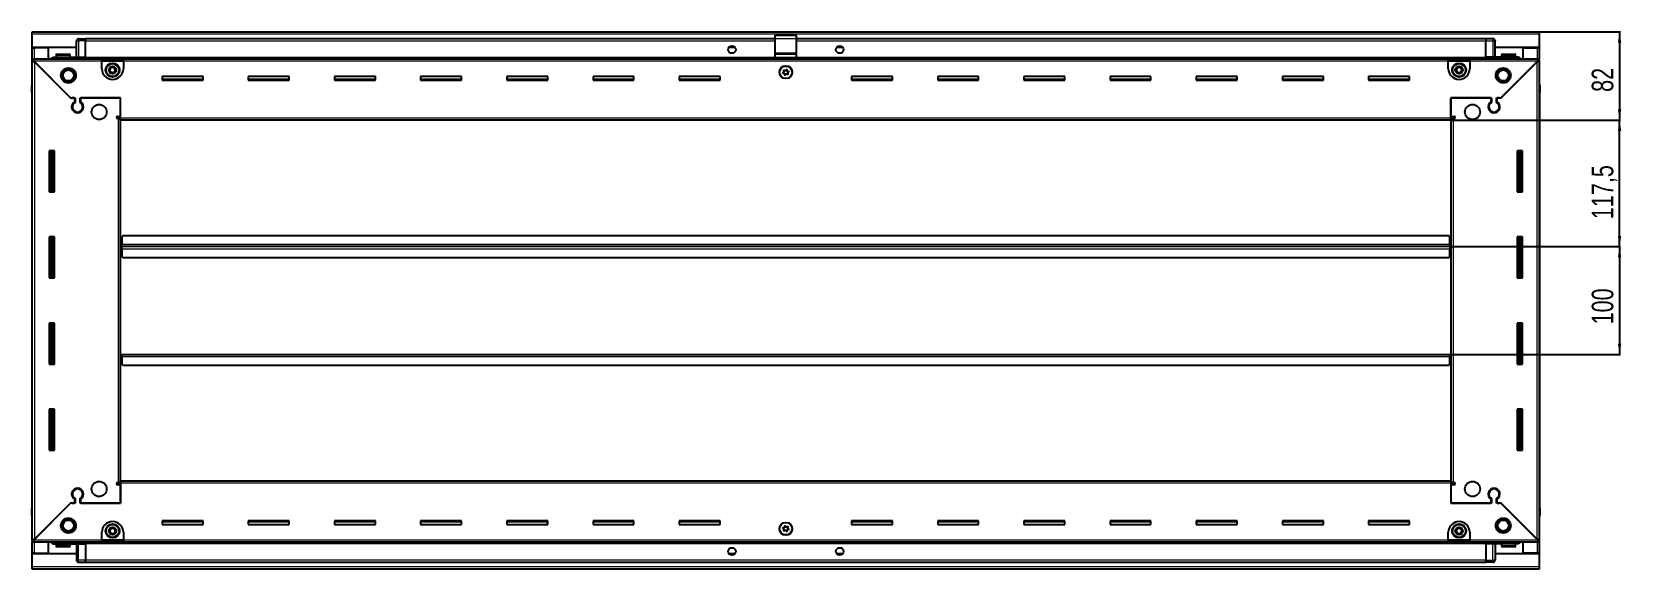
# Model space of a CAD drawing. Header units: millimetres. Extents: x 1256 to 5837, y -275 to 1864.
# Drawn here: x 4361 to 5837, y 1198 to 1697 of the extents above; entities that cross this region are included whole.
import ezdxf

# ---------------------------------------------------------------- set-up
doc = ezdxf.new("R2010")
doc.units = ezdxf.units.MM
doc.layers.add('FORMAT', color=7, linetype='Continuous')
doc.styles.add('SLDTEXTSTYLE0', font='TXT', dxfattribs={"width": 0.75})
doc.dimstyles.new('SLDDIMSTYLE0', dxfattribs={"dimtxt": 20, "dimasz": 10, "dimexe": 0, "dimexo": 0.0625, "dimgap": 5, "dimtad": 2, "dimdec": 1, "dimrnd": 1e-09, "dimzin": 12, "dimdsep": 46, "dimtxsty": 'SLDTEXTSTYLE0', "dimsah": 1, "dimcen": 0.09, "dimadec": 0, "dimazin": 3, "dimtfac": 1, "dimtofl": 0, "dimtmove": 0, "dimatfit": 3, "dimfxl": 0, "dimfrac": 2, "dimtolj": 1, "dimtzin": 12, "dimarcsym": 0})

# ---------------------------------------------------------------- blocks, each defined once
blk = doc.blocks.new('_D_6')
at = {"layer": 'FORMAT'}
for p, q in [((5760.8, 1696.6), (5836.3, 1696.6)), ((5835.3, 1696.6), (5835.3, 1614.6)), ((5678.8, 1614.6), (5836.3, 1614.6))]:
    blk.add_line(p, q, dxfattribs=at)
for points in [[(5835.3, 1696.6), (5833.8, 1686.6), (5836.9, 1686.6)], [(5835.3, 1614.6), (5836.9, 1624.6), (5833.8, 1624.6)]]:
    blk.add_solid(points, dxfattribs=at)
at = {"layer": 'FORMAT', "insert": (5809.5, 1640.8), "char_height": 20, "attachment_point": 1, "rotation": 90, "style": 'SLDTEXTSTYLE0'}
blk.add_mtext('82', dxfattribs=at)
blk = doc.blocks.new('_D_7')
at = {"layer": 'FORMAT'}
for p, q in [((5678.8, 1614.6), (5836.3, 1614.6)), ((5835.3, 1497.1), (5835.3, 1614.6)), ((5677.8, 1497.1), (5836.3, 1497.1))]:
    blk.add_line(p, q, dxfattribs=at)
for points in [[(5835.3, 1614.6), (5833.8, 1604.6), (5836.9, 1604.6)], [(5835.3, 1497.1), (5836.9, 1507.1), (5833.8, 1507.1)]]:
    blk.add_solid(points, dxfattribs=at)
at = {"layer": 'FORMAT', "insert": (5809.5, 1522.6), "char_height": 20, "attachment_point": 1, "rotation": 90, "style": 'SLDTEXTSTYLE0'}
blk.add_mtext('117,5', dxfattribs=at)
blk = doc.blocks.new('_D_8')
at = {"layer": 'FORMAT'}
for p, q in [((5677.8, 1497.1), (5836.3, 1497.1)), ((5835.3, 1497.1), (5835.3, 1397.1)), ((5677.8, 1397.1), (5836.3, 1397.1))]:
    blk.add_line(p, q, dxfattribs=at)
for points in [[(5835.3, 1497.1), (5833.8, 1487.1), (5836.9, 1487.1)], [(5835.3, 1397.1), (5836.9, 1407.1), (5833.8, 1407.1)]]:
    blk.add_solid(points, dxfattribs=at)
at = {"layer": 'FORMAT', "insert": (5809.5, 1424.9), "char_height": 20, "attachment_point": 1, "rotation": 90, "style": 'SLDTEXTSTYLE0'}
blk.add_mtext('100', dxfattribs=at)

msp = doc.modelspace()

# ---------------------------------------------------------------- linework, layer by layer
at = {"color": 7, "linetype": 'Continuous', "lineweight": 25}
for p, q in [((4361.82, 1694.5), (4361.82, 1696.6)), ((4361.82, 1696.6), (5760.82, 1696.6)), ((4361.82, 1682.1), (4361.82, 1694.5)), ((4402.82, 1673.1), (4402.82, 1688.1)), ((4403.49, 1689.6), (4403.49, 1689.6)), ((4404.82, 1690.1), (4411.32, 1690.1)), ((4404.82, 1690.1), (4411.32, 1690.1)), ((4411.32, 1690.1), (4411.32, 1690.1)), ((4411.32, 1690.1), (4411.32, 1690.1)), ((4411.32, 1690.1), (4411.32, 1688.1)), ((5051.32, 1689.95), (4411.32, 1689.95)), ((4411.32, 1673.1), (4411.32, 1688.1)), ((5051.32, 1693.6), (5071.32, 1693.6)), ((5051.32, 1690.34), (5051.32, 1693.6)), ((5051.32, 1677.19), (5051.32, 1690.34)), ((5071.32, 1690.34), (5071.32, 1693.6)), ((5071.32, 1677.19), (5071.32, 1690.34)), ((5711.32, 1689.95), (5071.32, 1689.95)), ((5711.32, 1690.1), (5711.32, 1690.1)), ((5717.82, 1690.1), (5711.32, 1690.1)), ((5717.82, 1690.1), (5711.32, 1690.1)), ((5711.32, 1690.1), (5711.32, 1688.1)), ((5711.32, 1673.1), (5711.32, 1688.1)), ((5719.82, 1688.1), (5719.82, 1688.1)), ((5719.82, 1673.1), (5719.82, 1688.1)), ((5760.82, 1696.6), (5760.82, 1694.5)), ((5760.82, 1694.5), (5760.82, 1682.1)), ((4402.82, 1682.1), (4361.82, 1682.1)), ((4361.82, 1681.6), (4361.82, 1682.1)), ((4361.82, 1681.6), (4363.92, 1681.6)), ((4361.82, 1671.35), (4361.82, 1681.6)), ((4361.82, 1669.85), (4361.82, 1671.35)), ((4361.82, 1671.35), (4362.82, 1671.35)), ((4361.82, 1669.35), (4361.82, 1669.85)), ((4361.82, 1669.85), (4362.82, 1669.85)), ((4361.82, 1224.85), (4361.82, 1669.35)), ((4363.32, 1669.35), (4361.82, 1669.35)), ((4362.82, 1669.85), (4362.82, 1671.35)), ((4362.82, 1671.35), (4426.32, 1671.35)), ((4363.32, 1681.6), (4363.32, 1682.1)), ((4363.42, 1669.25), (4397.32, 1635.35)), ((4376.82, 1681.6), (4363.92, 1681.6)), ((4398.02, 1634.65), (4363.92, 1668.75)), ((4376.82, 1671.35), (4376.82, 1681.6)), ((4382.32, 1673.1), (4411.32, 1673.1)), ((4383.82, 1675), (4383.82, 1673.1)), ((4384.62, 1675.8), (4396.02, 1675.8)), ((4396.82, 1673.1), (4396.82, 1675)), ((4411.24, 1671.35), (4411.32, 1673.07)), ((4411.32, 1673.1), (4411.32, 1672.6)), ((4411.32, 1671.95), (5711.32, 1671.95)), ((4426.32, 1669.25), (4426.32, 1671.35)), ((4426.32, 1671.35), (4446.32, 1671.35)), ((4426.32, 1669.85), (4446.32, 1669.85)), ((4426.32, 1662.35), (4426.32, 1669.25)), ((4446.32, 1671.35), (4446.32, 1669.25)), ((4446.32, 1671.35), (5676.32, 1671.35)), ((4446.32, 1669.25), (4446.32, 1662.35)), ((5014.19, 1682.1), (5008.44, 1682.1)), ((5051.32, 1676.1), (5051.32, 1677.19)), ((5051.32, 1676.1), (5071.32, 1676.1)), ((5051.32, 1672.6), (5051.32, 1676.1)), ((5051.32, 1672.6), (5071.32, 1672.6)), ((5055.32, 1672.6), (5055.32, 1671.95)), ((5057.82, 1671.95), (5057.82, 1672.6)), ((5064.82, 1671.95), (5064.82, 1672.6)), ((5067.32, 1671.95), (5067.32, 1672.6)), ((5071.32, 1676.1), (5071.32, 1677.19)), ((5071.32, 1672.6), (5071.32, 1676.1)), ((5114.19, 1682.1), (5108.44, 1682.1)), ((5676.32, 1669.25), (5676.32, 1671.35)), ((5676.32, 1671.35), (5696.32, 1671.35)), ((5676.32, 1669.85), (5696.32, 1669.85)), ((5676.32, 1662.35), (5676.32, 1669.25)), ((5696.32, 1671.35), (5759.82, 1671.35)), ((5696.32, 1671.35), (5696.32, 1669.25)), ((5696.32, 1669.25), (5696.32, 1662.35)), ((5711.32, 1673.1), (5711.32, 1672.6)), ((5740.32, 1673.1), (5711.32, 1673.1)), ((5711.32, 1673.07), (5711.39, 1671.35)), ((5760.82, 1682.1), (5719.82, 1682.1)), ((5758.72, 1668.75), (5724.62, 1634.65)), ((5725.32, 1635.35), (5759.22, 1669.25)), ((5725.82, 1675), (5725.82, 1673.1)), ((5726.62, 1675.8), (5738.02, 1675.8)), ((5738.82, 1673.1), (5738.82, 1675)), ((5745.82, 1671.35), (5745.82, 1681.6)), ((5745.82, 1681.6), (5758.72, 1681.6)), ((5758.72, 1681.6), (5760.82, 1681.6)), ((5759.32, 1681.6), (5759.32, 1682.1)), ((5759.32, 1669.35), (5760.82, 1669.35)), ((5759.82, 1669.85), (5759.82, 1671.35)), ((5759.82, 1671.35), (5760.82, 1671.35)), ((5759.82, 1669.85), (5760.82, 1669.85)), ((5760.82, 1681.6), (5760.82, 1682.1)), ((5760.82, 1681.6), (5760.82, 1671.35)), ((5760.82, 1669.85), (5760.82, 1671.35)), ((5760.82, 1669.85), (5760.82, 1669.35)), ((5760.82, 1669.35), (5760.82, 1224.85)), ((4520.32, 1655.1), (4482.32, 1655.1)), ((4482.32, 1655.1), (4482.32, 1651.6)), ((4520.32, 1651.6), (4520.32, 1655.1)), ((4600.32, 1655.1), (4562.32, 1655.1)), ((4562.32, 1655.1), (4562.32, 1651.6)), ((4600.32, 1651.6), (4600.32, 1655.1)), ((4680.32, 1655.1), (4642.32, 1655.1)), ((4642.32, 1655.1), (4642.32, 1651.6)), ((4680.32, 1651.6), (4680.32, 1655.1)), ((4760.32, 1655.1), (4722.32, 1655.1)), ((4722.32, 1655.1), (4722.32, 1651.6)), ((4760.32, 1651.6), (4760.32, 1655.1)), ((4840.32, 1655.1), (4802.32, 1655.1)), ((4802.32, 1655.1), (4802.32, 1651.6)), ((4840.32, 1651.6), (4840.32, 1655.1)), ((4920.32, 1655.1), (4882.32, 1655.1)), ((4882.32, 1655.1), (4882.32, 1651.6)), ((4920.32, 1651.6), (4920.32, 1655.1)), ((5000.32, 1655.1), (4962.32, 1655.1)), ((4962.32, 1655.1), (4962.32, 1651.6)), ((5000.32, 1651.6), (5000.32, 1655.1)), ((5160.32, 1655.1), (5122.32, 1655.1)), ((5122.32, 1655.1), (5122.32, 1651.6)), ((5160.32, 1651.6), (5160.32, 1655.1)), ((5240.32, 1655.1), (5202.32, 1655.1)), ((5202.32, 1655.1), (5202.32, 1651.6)), ((5240.32, 1651.6), (5240.32, 1655.1)), ((5320.32, 1655.1), (5282.32, 1655.1)), ((5282.32, 1655.1), (5282.32, 1651.6)), ((5320.32, 1651.6), (5320.32, 1655.1)), ((5400.32, 1655.1), (5362.32, 1655.1)), ((5362.32, 1655.1), (5362.32, 1651.6)), ((5400.32, 1651.6), (5400.32, 1655.1)), ((5480.32, 1655.1), (5442.32, 1655.1)), ((5442.32, 1655.1), (5442.32, 1651.6)), ((5480.32, 1651.6), (5480.32, 1655.1)), ((5560.32, 1655.1), (5522.32, 1655.1)), ((5522.32, 1655.1), (5522.32, 1651.6)), ((5560.32, 1651.6), (5560.32, 1655.1)), ((5640.32, 1655.1), (5602.32, 1655.1)), ((5602.32, 1655.1), (5602.32, 1651.6)), ((5640.32, 1651.6), (5640.32, 1655.1)), ((4361.32, 1646.6), (4361.32, 1640.1)), ((4361.32, 1640.1), (4361.32, 1646.6)), ((4361.32, 1640.1), (4361.32, 1640.1)), ((4361.82, 1640.1), (4361.32, 1640.1)), ((4361.47, 1640.1), (4361.47, 1254.1)), ((4520.32, 1652.35), (4482.32, 1652.35)), ((4482.32, 1651.6), (4520.32, 1651.6)), ((4600.32, 1652.35), (4562.32, 1652.35)), ((4562.32, 1651.6), (4600.32, 1651.6)), ((4680.32, 1652.35), (4642.32, 1652.35)), ((4642.32, 1651.6), (4680.32, 1651.6)), ((4760.32, 1652.35), (4722.32, 1652.35)), ((4722.32, 1651.6), (4760.32, 1651.6)), ((4840.32, 1652.35), (4802.32, 1652.35)), ((4802.32, 1651.6), (4840.32, 1651.6)), ((4920.32, 1652.35), (4882.32, 1652.35)), ((4882.32, 1651.6), (4920.32, 1651.6)), ((5000.32, 1652.35), (4962.32, 1652.35)), ((4962.32, 1651.6), (5000.32, 1651.6)), ((5160.32, 1652.35), (5122.32, 1652.35)), ((5122.32, 1651.6), (5160.32, 1651.6)), ((5240.32, 1652.35), (5202.32, 1652.35)), ((5202.32, 1651.6), (5240.32, 1651.6)), ((5320.32, 1652.35), (5282.32, 1652.35)), ((5282.32, 1651.6), (5320.32, 1651.6)), ((5400.32, 1652.35), (5362.32, 1652.35)), ((5362.32, 1651.6), (5400.32, 1651.6)), ((5480.32, 1652.35), (5442.32, 1652.35)), ((5442.32, 1651.6), (5480.32, 1651.6)), ((5560.32, 1652.35), (5522.32, 1652.35)), ((5522.32, 1651.6), (5560.32, 1651.6)), ((5640.32, 1652.35), (5602.32, 1652.35)), ((5602.32, 1651.6), (5640.32, 1651.6)), ((5760.82, 1647.93), (5760.82, 1647.93)), ((5760.82, 1640.1), (5761.32, 1640.1)), ((5761.17, 1254.1), (5761.17, 1640.1)), ((5761.32, 1646.6), (5761.32, 1640.1)), ((5761.32, 1640.1), (5761.32, 1646.6)), ((5761.32, 1640.1), (5761.32, 1640.1)), ((5761.32, 1640.1), (5761.32, 1640.1)), ((4397.32, 1635.35), (4401.52, 1635.35)), ((4398.72, 1635.35), (4398.02, 1634.65)), ((4400.82, 1635.35), (4398.72, 1635.35)), ((4400.82, 1635.35), (4400.82, 1631.46)), ((4401.52, 1635.35), (4401.52, 1631.07)), ((4406.12, 1635.35), (4443.82, 1635.35)), ((4406.12, 1631.07), (4406.12, 1635.35)), ((4406.82, 1631.46), (4406.82, 1635.35)), ((4443.82, 1635.35), (4406.82, 1635.35)), ((4443.82, 1616.7), (4443.82, 1635.35)), ((4443.82, 1618.1), (4443.82, 1635.35)), ((5678.82, 1635.35), (5716.52, 1635.35)), ((5678.82, 1616.7), (5678.82, 1635.35)), ((5678.82, 1635.35), (5678.82, 1618.1)), ((5715.82, 1635.35), (5678.82, 1635.35)), ((5715.82, 1635.35), (5715.82, 1631.46)), ((5716.52, 1635.35), (5716.52, 1631.07)), ((5721.12, 1635.35), (5725.32, 1635.35)), ((5721.12, 1631.07), (5721.12, 1635.35)), ((5723.92, 1635.35), (5721.82, 1635.35)), ((5721.82, 1631.46), (5721.82, 1635.35)), ((5724.62, 1634.65), (5723.92, 1635.35)), ((4401.82, 1622.49), (4401.82, 1621.73)), ((4440.97, 1618.1), (4443.82, 1618.1)), ((4441.72, 1616.1), (4440.97, 1616.1)), ((4441.72, 1616.1), (4443.82, 1616.1)), ((4443.82, 1617.1), (4441.82, 1617.1)), ((4441.82, 1617.1), (4441.82, 1616.1)), ((4443.82, 1614.6), (4443.82, 1616.7)), ((5678.82, 1614.6), (4443.82, 1614.6)), ((4443.82, 1279.6), (4443.82, 1614.6)), ((5678.82, 1618.1), (5681.67, 1618.1)), ((5680.82, 1617.1), (5678.82, 1617.1)), ((5678.82, 1616.7), (5678.82, 1614.6)), ((5678.82, 1616.1), (5680.92, 1616.1)), ((5678.82, 1614.6), (5678.82, 1279.6)), ((5680.82, 1616.1), (5680.82, 1617.1)), ((5681.67, 1616.1), (5680.92, 1616.1)), ((5720.82, 1622.49), (5720.82, 1621.73)), ((4382.32, 1586.1), (4377.32, 1586.1)), ((4377.32, 1586.1), (4377.32, 1548.1)), ((4379.47, 1548.1), (4379.47, 1586.1)), ((4381.26, 1548.1), (4381.26, 1586.1)), ((4381.29, 1548.1), (4381.29, 1586.1)), ((4382.32, 1548.1), (4382.32, 1586.1)), ((5740.32, 1586.1), (5740.32, 1548.1)), ((5745.32, 1586.1), (5740.32, 1586.1)), ((5741.34, 1586.1), (5741.34, 1548.1)), ((5741.37, 1586.1), (5741.37, 1548.1)), ((5743.17, 1586.1), (5743.17, 1548.1)), ((5745.32, 1548.1), (5745.32, 1586.1)), ((4377.32, 1548.1), (4382.32, 1548.1)), ((5740.32, 1548.1), (5745.32, 1548.1)), ((4382.32, 1506.1), (4377.32, 1506.1)), ((4377.32, 1506.1), (4377.32, 1468.1)), ((4379.47, 1468.1), (4379.47, 1506.1)), ((4381.26, 1468.1), (4381.26, 1506.1)), ((4381.29, 1468.1), (4381.29, 1506.1)), ((4382.32, 1468.1), (4382.32, 1506.1)), ((4445.82, 1507.1), (4444.82, 1506.1)), ((4444.82, 1506.1), (4444.82, 1499.2)), ((5676.82, 1507.1), (4445.82, 1507.1)), ((5677.82, 1506.1), (5676.82, 1507.1)), ((5677.82, 1499.2), (5677.82, 1506.1)), ((5740.32, 1506.1), (5740.32, 1468.1)), ((5745.32, 1506.1), (5740.32, 1506.1)), ((5741.34, 1506.1), (5741.34, 1468.1)), ((5741.37, 1506.1), (5741.37, 1468.1)), ((5743.17, 1506.1), (5743.17, 1468.1)), ((5745.32, 1468.1), (5745.32, 1506.1)), ((4444.57, 1497.1), (4443.82, 1497.1)), ((4444.82, 1499.95), (4444.57, 1499.95)), ((4444.57, 1499.95), (4444.57, 1497.1)), ((4444.57, 1497.1), (4444.57, 1494.25)), ((4444.57, 1494.25), (4444.82, 1494.25)), ((4444.82, 1497.1), (4444.82, 1499.2)), ((5677.82, 1497.1), (4444.82, 1497.1)), ((4444.82, 1495), (4444.82, 1497.1)), ((4444.82, 1495), (4444.82, 1488.1)), ((5678.07, 1499.95), (5677.82, 1499.95)), ((5677.82, 1499.2), (5677.82, 1497.1)), ((5677.82, 1497.1), (5677.82, 1495)), ((5677.82, 1488.1), (5677.82, 1495)), ((5677.82, 1494.25), (5678.07, 1494.25)), ((5678.07, 1497.1), (5678.07, 1499.95)), ((5678.82, 1497.1), (5678.07, 1497.1)), ((5678.07, 1494.25), (5678.07, 1497.1)), ((4444.82, 1488.1), (4445.82, 1487.1)), ((4445.82, 1487.1), (5676.82, 1487.1)), ((5676.82, 1487.1), (5677.82, 1488.1)), ((4377.32, 1468.1), (4382.32, 1468.1)), ((5740.32, 1468.1), (5745.32, 1468.1)), ((4382.32, 1426.1), (4377.32, 1426.1)), ((4377.32, 1426.1), (4377.32, 1388.1)), ((4379.47, 1388.1), (4379.47, 1426.1)), ((4381.26, 1388.1), (4381.26, 1426.1)), ((4381.29, 1388.1), (4381.29, 1426.1)), ((4382.32, 1388.1), (4382.32, 1426.1)), ((5740.32, 1426.1), (5740.32, 1388.1)), ((5745.32, 1426.1), (5740.32, 1426.1)), ((5741.34, 1426.1), (5741.34, 1388.1)), ((5741.37, 1426.1), (5741.37, 1388.1)), ((5743.17, 1426.1), (5743.17, 1388.1)), ((5745.32, 1388.1), (5745.32, 1426.1)), ((4377.32, 1388.1), (4382.32, 1388.1)), ((4443.82, 1397.1), (4444.57, 1397.1)), ((4444.57, 1397.1), (4444.57, 1394.25)), ((4444.57, 1394.25), (4444.82, 1394.25)), ((4444.82, 1397.1), (5677.82, 1397.1)), ((4444.82, 1395), (4444.82, 1397.1)), ((4444.82, 1395), (4444.82, 1388.1)), ((4444.82, 1388.1), (4445.82, 1387.1)), ((4445.82, 1387.1), (5676.82, 1387.1)), ((5676.82, 1387.1), (5677.82, 1388.1)), ((5677.82, 1397.1), (5677.82, 1395)), ((5677.82, 1388.1), (5677.82, 1395)), ((5677.82, 1394.25), (5678.07, 1394.25)), ((5678.07, 1394.25), (5678.07, 1397.1)), ((5678.07, 1397.1), (5678.82, 1397.1)), ((5740.32, 1388.1), (5745.32, 1388.1)), ((4382.32, 1346.1), (4377.32, 1346.1)), ((4377.32, 1346.1), (4377.32, 1308.1)), ((4379.47, 1308.1), (4379.47, 1346.1)), ((4381.26, 1308.1), (4381.26, 1346.1)), ((4381.29, 1308.1), (4381.29, 1346.1)), ((4382.32, 1308.1), (4382.32, 1346.1)), ((5740.32, 1346.1), (5740.32, 1308.1)), ((5745.32, 1346.1), (5740.32, 1346.1)), ((5741.34, 1346.1), (5741.34, 1308.1)), ((5741.37, 1346.1), (5741.37, 1308.1)), ((5743.17, 1346.1), (5743.17, 1308.1)), ((5745.32, 1308.1), (5745.32, 1346.1)), ((4377.32, 1308.1), (4382.32, 1308.1)), ((5740.32, 1308.1), (5745.32, 1308.1)), ((4401.82, 1272.48), (4401.82, 1271.72)), ((4440.97, 1278.1), (4441.72, 1278.1)), ((4443.82, 1276.1), (4440.97, 1276.1)), ((4443.82, 1278.1), (4441.72, 1278.1)), ((4441.82, 1278.1), (4441.82, 1277.1)), ((4441.82, 1277.1), (4443.82, 1277.1)), ((4443.82, 1279.6), (5678.82, 1279.6)), ((4443.82, 1277.5), (4443.82, 1279.6)), ((4443.82, 1277.5), (4443.82, 1258.85)), ((4443.82, 1258.85), (4443.82, 1276.1)), ((5678.82, 1279.6), (5678.82, 1277.5)), ((5680.92, 1278.1), (5678.82, 1278.1)), ((5678.82, 1277.5), (5678.82, 1258.85)), ((5678.82, 1277.1), (5680.82, 1277.1)), ((5678.82, 1276.1), (5678.82, 1258.85)), ((5681.67, 1276.1), (5678.82, 1276.1)), ((5680.82, 1277.1), (5680.82, 1278.1)), ((5680.92, 1278.1), (5681.67, 1278.1)), ((5720.82, 1272.48), (5720.82, 1271.72)), ((4397.32, 1258.85), (4363.42, 1224.95)), ((4363.92, 1225.45), (4398.02, 1259.55)), ((4401.52, 1258.85), (4397.32, 1258.85)), ((4398.02, 1259.55), (4398.72, 1258.85)), ((4398.72, 1258.85), (4400.82, 1258.85)), ((4400.82, 1262.74), (4400.82, 1258.85)), ((4401.52, 1263.14), (4401.52, 1258.85)), ((4406.12, 1258.85), (4406.12, 1263.14)), ((4443.82, 1258.85), (4406.12, 1258.85)), ((4406.82, 1258.85), (4406.82, 1262.74)), ((4406.82, 1258.85), (4443.82, 1258.85)), ((5716.52, 1258.85), (5678.82, 1258.85)), ((5678.82, 1258.85), (5715.82, 1258.85)), ((5715.82, 1262.74), (5715.82, 1258.85)), ((5716.52, 1263.14), (5716.52, 1258.85)), ((5721.12, 1258.85), (5721.12, 1263.14)), ((5725.32, 1258.85), (5721.12, 1258.85)), ((5721.82, 1258.85), (5721.82, 1262.74)), ((5721.82, 1258.85), (5723.92, 1258.85)), ((5723.92, 1258.85), (5724.62, 1259.55)), ((5724.62, 1259.55), (5758.72, 1225.45)), ((5759.22, 1224.95), (5725.32, 1258.85)), ((4361.32, 1247.6), (4361.32, 1254.1)), ((4361.32, 1254.1), (4361.32, 1254.1)), ((4361.32, 1254.1), (4361.32, 1254.1)), ((4361.32, 1254.1), (4361.32, 1247.6)), ((4361.82, 1254.1), (4361.32, 1254.1)), ((4361.82, 1246.28), (4361.82, 1246.28)), ((4520.32, 1242.6), (4482.32, 1242.6)), ((4482.32, 1242.6), (4482.32, 1239.1)), ((4482.32, 1241.85), (4520.32, 1241.85)), ((4520.32, 1239.1), (4520.32, 1242.6)), ((4600.32, 1242.6), (4562.32, 1242.6)), ((4562.32, 1242.6), (4562.32, 1239.1)), ((4562.32, 1241.85), (4600.32, 1241.85)), ((4600.32, 1239.1), (4600.32, 1242.6)), ((4680.32, 1242.6), (4642.32, 1242.6)), ((4642.32, 1242.6), (4642.32, 1239.1)), ((4642.32, 1241.85), (4680.32, 1241.85)), ((4680.32, 1239.1), (4680.32, 1242.6)), ((4760.32, 1242.6), (4722.32, 1242.6)), ((4722.32, 1242.6), (4722.32, 1239.1)), ((4722.32, 1241.85), (4760.32, 1241.85)), ((4760.32, 1239.1), (4760.32, 1242.6)), ((4840.32, 1242.6), (4802.32, 1242.6)), ((4802.32, 1242.6), (4802.32, 1239.1)), ((4802.32, 1241.85), (4840.32, 1241.85)), ((4840.32, 1239.1), (4840.32, 1242.6)), ((4920.32, 1242.6), (4882.32, 1242.6)), ((4882.32, 1242.6), (4882.32, 1239.1)), ((4882.32, 1241.85), (4920.32, 1241.85)), ((4920.32, 1239.1), (4920.32, 1242.6)), ((5000.32, 1242.6), (4962.32, 1242.6)), ((4962.32, 1242.6), (4962.32, 1239.1)), ((4962.32, 1241.85), (5000.32, 1241.85)), ((5000.32, 1239.1), (5000.32, 1242.6)), ((5160.32, 1242.6), (5122.32, 1242.6)), ((5122.32, 1242.6), (5122.32, 1239.1)), ((5122.32, 1241.85), (5160.32, 1241.85)), ((5160.32, 1239.1), (5160.32, 1242.6)), ((5240.32, 1242.6), (5202.32, 1242.6)), ((5202.32, 1242.6), (5202.32, 1239.1)), ((5202.32, 1241.85), (5240.32, 1241.85)), ((5240.32, 1239.1), (5240.32, 1242.6)), ((5320.32, 1242.6), (5282.32, 1242.6)), ((5282.32, 1242.6), (5282.32, 1239.1)), ((5282.32, 1241.85), (5320.32, 1241.85)), ((5320.32, 1239.1), (5320.32, 1242.6)), ((5400.32, 1242.6), (5362.32, 1242.6)), ((5362.32, 1242.6), (5362.32, 1239.1)), ((5362.32, 1241.85), (5400.32, 1241.85)), ((5400.32, 1239.1), (5400.32, 1242.6)), ((5480.32, 1242.6), (5442.32, 1242.6)), ((5442.32, 1242.6), (5442.32, 1239.1)), ((5442.32, 1241.85), (5480.32, 1241.85)), ((5480.32, 1239.1), (5480.32, 1242.6)), ((5560.32, 1242.6), (5522.32, 1242.6)), ((5522.32, 1242.6), (5522.32, 1239.1)), ((5522.32, 1241.85), (5560.32, 1241.85)), ((5560.32, 1239.1), (5560.32, 1242.6)), ((5640.32, 1242.6), (5602.32, 1242.6)), ((5602.32, 1242.6), (5602.32, 1239.1)), ((5602.32, 1241.85), (5640.32, 1241.85)), ((5640.32, 1239.1), (5640.32, 1242.6)), ((5760.82, 1254.1), (5761.32, 1254.1)), ((5761.32, 1254.1), (5761.32, 1254.1)), ((5761.32, 1247.6), (5761.32, 1254.1)), ((5761.32, 1254.1), (5761.32, 1247.6)), ((4361.82, 1224.35), (4361.82, 1224.85)), ((4363.32, 1224.85), (4361.82, 1224.85)), ((4426.32, 1224.95), (4426.32, 1231.85)), ((4426.32, 1222.85), (4426.32, 1224.95)), ((4446.32, 1231.85), (4446.32, 1224.95)), ((4446.32, 1224.95), (4446.32, 1222.85)), ((4482.32, 1239.1), (4520.32, 1239.1)), ((4562.32, 1239.1), (4600.32, 1239.1)), ((4642.32, 1239.1), (4680.32, 1239.1)), ((4722.32, 1239.1), (4760.32, 1239.1)), ((4802.32, 1239.1), (4840.32, 1239.1)), ((4882.32, 1239.1), (4920.32, 1239.1)), ((4962.32, 1239.1), (5000.32, 1239.1)), ((5122.32, 1239.1), (5160.32, 1239.1)), ((5202.32, 1239.1), (5240.32, 1239.1)), ((5282.32, 1239.1), (5320.32, 1239.1)), ((5362.32, 1239.1), (5400.32, 1239.1)), ((5442.32, 1239.1), (5480.32, 1239.1)), ((5522.32, 1239.1), (5560.32, 1239.1)), ((5602.32, 1239.1), (5640.32, 1239.1)), ((5676.32, 1224.95), (5676.32, 1231.85)), ((5676.32, 1222.85), (5676.32, 1224.95)), ((5696.32, 1231.85), (5696.32, 1224.95)), ((5696.32, 1224.95), (5696.32, 1222.85)), ((5759.32, 1224.85), (5760.82, 1224.85)), ((5760.82, 1224.85), (5760.82, 1224.35)), ((4361.82, 1224.35), (4361.82, 1222.85)), ((4362.82, 1224.35), (4361.82, 1224.35)), ((4361.82, 1212.6), (4361.82, 1222.85)), ((4362.82, 1222.85), (4361.82, 1222.85)), ((4363.92, 1212.6), (4361.82, 1212.6)), ((4361.82, 1212.1), (4361.82, 1212.6)), ((4361.82, 1199.7), (4361.82, 1212.1)), ((4361.82, 1212.1), (4402.82, 1212.1)), ((4362.82, 1224.35), (4362.82, 1222.85)), ((4426.32, 1222.85), (4362.82, 1222.85)), ((4363.32, 1212.1), (4363.32, 1212.6)), ((4363.92, 1212.6), (4376.82, 1212.6)), ((4376.82, 1212.6), (4376.82, 1222.85)), ((4382.32, 1221.1), (4411.32, 1221.1)), ((4383.82, 1221.1), (4383.82, 1219.2)), ((4388.39, 1218.4), (4384.62, 1218.4)), ((4396.02, 1218.4), (4388.39, 1218.4)), ((4396.82, 1219.2), (4396.82, 1221.1)), ((4402.82, 1221.1), (4402.82, 1206.1)), ((4411.32, 1221.14), (4411.24, 1222.85)), ((5711.32, 1222.25), (4411.32, 1222.25)), ((4411.32, 1221.1), (4411.32, 1221.6)), ((4411.32, 1221.1), (4411.32, 1206.1)), ((4446.32, 1224.35), (4426.32, 1224.35)), ((4446.32, 1222.85), (4426.32, 1222.85)), ((5676.32, 1222.85), (4446.32, 1222.85)), ((5008.44, 1212.1), (5014.19, 1212.1)), ((5108.44, 1212.1), (5114.19, 1212.1)), ((5696.32, 1224.35), (5676.32, 1224.35)), ((5696.32, 1222.85), (5676.32, 1222.85)), ((5759.82, 1222.85), (5696.32, 1222.85)), ((5711.39, 1222.85), (5711.32, 1221.14)), ((5711.32, 1221.1), (5711.32, 1221.6)), ((5740.32, 1221.1), (5711.32, 1221.1)), ((5711.32, 1221.1), (5711.32, 1206.1)), ((5719.82, 1221.1), (5719.82, 1206.1)), ((5719.82, 1212.1), (5760.82, 1212.1)), ((5725.82, 1221.1), (5725.82, 1219.2)), ((5733.61, 1218.4), (5726.62, 1218.4)), ((5738.02, 1218.4), (5733.61, 1218.4)), ((5738.82, 1219.2), (5738.82, 1221.1)), ((5745.82, 1212.6), (5745.82, 1222.85)), ((5758.72, 1212.6), (5745.82, 1212.6)), ((5760.82, 1212.6), (5758.72, 1212.6)), ((5759.32, 1212.1), (5759.32, 1212.6)), ((5759.82, 1224.35), (5759.82, 1222.85)), ((5760.82, 1224.35), (5759.82, 1224.35)), ((5760.82, 1222.85), (5759.82, 1222.85)), ((5760.82, 1224.35), (5760.82, 1222.85)), ((5760.82, 1222.85), (5760.82, 1212.6)), ((5760.82, 1212.1), (5760.82, 1212.6)), ((5760.82, 1212.1), (5760.82, 1199.7)), ((4361.82, 1197.6), (4361.82, 1199.7)), ((5760.82, 1197.6), (4361.82, 1197.6)), ((4402.82, 1206.1), (4402.82, 1206.1)), ((4404.82, 1204.1), (4411.32, 1204.1)), ((4404.82, 1204.1), (4411.32, 1204.1)), ((4411.32, 1204.1), (4411.32, 1206.1)), ((4411.32, 1204.25), (5711.32, 1204.25)), ((4411.32, 1204.1), (4411.32, 1204.1)), ((5711.32, 1204.1), (5711.32, 1206.1)), ((5717.82, 1204.1), (5711.32, 1204.1)), ((5711.32, 1204.1), (5711.32, 1204.1)), ((5711.32, 1204.1), (5711.32, 1204.1)), ((5717.82, 1204.1), (5711.32, 1204.1)), ((5719.14, 1204.6), (5719.14, 1204.6)), ((5760.82, 1199.7), (5760.82, 1197.6))]:
    msp.add_line(p, q, dxfattribs=at)
at = {"color": 8, "linetype": 'Continuous', "lineweight": 18}
for p, q in [((5760.82, 1694.5), (4361.82, 1694.5)), ((4402.82, 1688.1), (4404.82, 1688.1)), ((4404.82, 1690.1), (4404.82, 1688.1)), ((4404.82, 1688.1), (4404.82, 1673.1)), ((4411.32, 1688.1), (4404.82, 1688.1)), ((5051.32, 1687.95), (4411.32, 1687.95)), ((5051.32, 1690.34), (5071.32, 1690.34)), ((5711.32, 1687.95), (5071.32, 1687.95)), ((5711.32, 1688.1), (5717.82, 1688.1)), ((5717.82, 1690.1), (5717.82, 1688.1)), ((5719.82, 1688.1), (5717.82, 1688.1)), ((5717.82, 1688.1), (5717.82, 1673.1)), ((4426.32, 1669.25), (4363.42, 1669.25)), ((4363.92, 1681.6), (4363.92, 1682.1)), ((4363.92, 1671.35), (4363.92, 1681.6)), ((4363.92, 1668.75), (4363.92, 1225.45)), ((4383.82, 1675), (4396.82, 1675)), ((5051.32, 1672.6), (4411.32, 1672.6)), ((5711.32, 1671.37), (4411.32, 1671.37)), ((4426.32, 1669.25), (4446.32, 1669.25)), ((5676.32, 1669.25), (4446.32, 1669.25)), ((5051.32, 1677.19), (5071.32, 1677.19)), ((5057.32, 1671.95), (5057.32, 1672.6)), ((5065.32, 1671.95), (5065.32, 1672.6)), ((5711.32, 1672.6), (5071.32, 1672.6)), ((5676.32, 1669.25), (5696.32, 1669.25)), ((5759.22, 1669.25), (5696.32, 1669.25)), ((5725.82, 1675), (5738.82, 1675)), ((5758.72, 1682.1), (5758.72, 1681.6)), ((5758.72, 1681.6), (5758.72, 1671.35)), ((5758.72, 1225.45), (5758.72, 1668.75)), ((4361.82, 1646.6), (4361.32, 1646.6)), ((5760.82, 1646.6), (5761.32, 1646.6)), ((4441.72, 1278.1), (4441.72, 1616.1)), ((4443.82, 1616.7), (5678.82, 1616.7)), ((5680.92, 1616.1), (5680.92, 1278.1)), ((4378.82, 1586.1), (4378.82, 1548.1)), ((4380.05, 1586.1), (4380.05, 1548.1)), ((5742.58, 1548.1), (5742.58, 1586.1)), ((5743.82, 1548.1), (5743.82, 1586.1)), ((4378.82, 1506.1), (4378.82, 1468.1)), ((4380.05, 1506.1), (4380.05, 1468.1)), ((5742.58, 1468.1), (5742.58, 1506.1)), ((5743.82, 1468.1), (5743.82, 1506.1)), ((5677.82, 1499.2), (4444.82, 1499.2)), ((4444.82, 1495), (5677.82, 1495)), ((4378.82, 1426.1), (4378.82, 1388.1)), ((4380.05, 1426.1), (4380.05, 1388.1)), ((5742.58, 1388.1), (5742.58, 1426.1)), ((5743.82, 1388.1), (5743.82, 1426.1)), ((4444.82, 1395), (5677.82, 1395)), ((4378.82, 1346.1), (4378.82, 1308.1)), ((4380.05, 1346.1), (4380.05, 1308.1)), ((5742.58, 1308.1), (5742.58, 1346.1)), ((5743.82, 1308.1), (5743.82, 1346.1)), ((5678.82, 1277.5), (4443.82, 1277.5)), ((4361.82, 1247.6), (4361.32, 1247.6)), ((5760.82, 1247.6), (5761.32, 1247.6)), ((4363.42, 1224.95), (4426.32, 1224.95)), ((4446.32, 1224.95), (4426.32, 1224.95)), ((4446.32, 1224.95), (5676.32, 1224.95)), ((5696.32, 1224.95), (5676.32, 1224.95)), ((5696.32, 1224.95), (5759.22, 1224.95)), ((4363.92, 1212.6), (4363.92, 1222.85)), ((4363.92, 1212.1), (4363.92, 1212.6)), ((4388.12, 1219.2), (4383.82, 1219.2)), ((4396.82, 1219.2), (4388.12, 1219.2)), ((4404.82, 1206.1), (4404.82, 1221.1)), ((4411.32, 1222.84), (5711.32, 1222.84)), ((4411.32, 1221.6), (5711.32, 1221.6)), ((5717.82, 1206.1), (5717.82, 1221.1)), ((5733.79, 1219.2), (5725.82, 1219.2)), ((5738.82, 1219.2), (5733.79, 1219.2)), ((5758.72, 1222.85), (5758.72, 1212.6)), ((5758.72, 1212.6), (5758.72, 1212.1)), ((5760.82, 1199.7), (4361.82, 1199.7)), ((4402.82, 1206.1), (4404.82, 1206.1)), ((4404.82, 1204.1), (4404.82, 1206.1)), ((4411.32, 1206.1), (4404.82, 1206.1)), ((4411.32, 1206.25), (5711.32, 1206.25)), ((5711.32, 1206.1), (5717.82, 1206.1)), ((5719.82, 1206.1), (5717.82, 1206.1)), ((5717.82, 1204.1), (5717.82, 1206.1))]:
    msp.add_line(p, q, dxfattribs=at)
at = {"color": 7, "linetype": 'Continuous', "lineweight": 25, "flags": 128}
msp.add_lwpolyline([(5719.67, 1688.86), (5719.78, 1688.49), (5719.82, 1688.1)], dxfattribs=at)
at = {"color": 7, "linetype": 'Continuous', "lineweight": 25}
for centre, radius in [((5011.32, 1680.1), 3.5), ((5111.32, 1680.1), 3.5), ((4436.32, 1661.1), 6.5), ((5686.32, 1661.1), 6.5), ((4395.32, 1656.1), 7), ((4395.32, 1656.1), 6.03), ((4395.32, 1656.1), 5.1), ((4436.32, 1661.1), 3.46), ((5061.32, 1659.1), 6), ((5061.32, 1658.95), 5.79), ((5061.32, 1658.95), 1.85), ((5686.32, 1661.1), 3.46), ((5727.32, 1656.1), 7), ((5727.32, 1656.1), 6.02), ((5727.32, 1656.1), 5.1), ((4423.82, 1622.1), 7), ((5698.82, 1622.1), 7), ((4423.82, 1272.1), 7), ((5698.82, 1272.1), 7), ((4395.32, 1238.1), 7), ((4395.32, 1238.1), 6.03), ((4395.32, 1238.1), 5.1), ((4436.32, 1233.1), 6.5), ((5061.32, 1235.1), 6), ((5061.32, 1235.25), 5.79), ((5686.32, 1233.1), 6.5), ((5727.32, 1238.1), 7), ((5727.32, 1238.1), 6.02), ((5727.32, 1238.1), 5.1), ((4436.32, 1233.1), 3.46), ((5061.32, 1235.25), 1.85), ((5686.32, 1233.1), 3.46), ((5011.32, 1214.1), 3.5), ((5111.32, 1214.1), 3.5)]:
    msp.add_circle(centre, radius, dxfattribs=at)
at = {"color": 8, "linetype": 'Continuous', "lineweight": 18}
for centre in [(4436.32, 1661.1), (5686.32, 1661.1), (4436.32, 1233.1), (5686.32, 1233.1)]:
    msp.add_circle(centre, 5.7, dxfattribs=at)
at = {"color": 7, "linetype": 'Continuous', "lineweight": 25}
for centre, radius, start, end in [((4404.82, 1688.1), 2, 90, 180), ((5717.82, 1688.1), 2, 0, 90), ((4384.62, 1675), 0.8, 90, 180), ((4396.02, 1675), 0.8, 0, 90), ((4402.62, 1673.3), 0.2, 270, 0), ((5720.02, 1673.3), 0.2, 180, 270), ((5726.62, 1675), 0.8, 90, 180), ((5738.02, 1675), 0.8, 0, 90), ((4436.32, 1662.35), 10, 180, 270), ((4436.32, 1661.1), 2.5, 134.01559, 194.01559), ((4436.32, 1661.1), 2.5, 194.01559, 254.01559), ((4436.32, 1661.1), 2.5, 74.01559, 134.01559), ((4436.32, 1661.1), 2.5, 254.01559, 314.01559), ((4436.32, 1662.35), 10, 270, 0), ((4436.32, 1661.1), 2.5, 14.01559, 74.01559), ((4436.32, 1661.1), 2.5, 314.01559, 14.01559), ((5686.32, 1662.35), 10, 180, 270), ((5686.32, 1661.1), 2.5, 160.11158, 220.11158), ((5686.32, 1661.1), 2.5, 100.11158, 160.11158), ((5686.32, 1661.1), 2.5, 220.11158, 280.11158), ((5686.32, 1661.1), 2.5, 40.11158, 100.11158), ((5686.32, 1662.35), 10, 270, 0), ((5686.32, 1661.1), 2.5, 280.11158, 340.11158), ((5686.32, 1661.1), 2.5, 340.11158, 40.11158), ((4363.32, 1646.6), 2, 138.59038, 180), ((5759.32, 1646.6), 2, 0, 41.39416), ((4403.82, 1626.85), 5.5, 123.05573, 56.94427), ((4403.82, 1626.85), 4.8, 118.63099, 61.36901), ((5718.82, 1626.85), 5.5, 123.05573, 56.94427), ((5718.82, 1626.85), 4.8, 118.63099, 61.36901), ((4440.97, 1617.1), 1, 90, 270), ((5681.67, 1617.1), 1, 270, 90), ((4403.82, 1267.35), 5.5, 303.05573, 236.94427), ((4403.82, 1267.35), 4.8, 298.63099, 241.36901), ((4440.97, 1277.1), 1, 90, 270), ((5681.67, 1277.1), 1, 270, 90), ((5718.82, 1267.35), 5.5, 303.05573, 236.94427), ((5718.82, 1267.35), 4.8, 298.63099, 241.36901), ((4363.32, 1247.6), 2, 180, 221.39416), ((4436.32, 1231.85), 10, 90, 180), ((4436.32, 1231.85), 10, 0, 90), ((5686.32, 1231.85), 10, 90, 180), ((5686.32, 1231.85), 10, 0, 90), ((5759.32, 1247.6), 2, 318.59038, 0), ((4436.32, 1233.1), 2.5, 127.47401, 187.47401), ((4436.32, 1233.1), 2.5, 187.47401, 247.47401), ((4436.32, 1233.1), 2.5, 67.47401, 127.47401), ((4436.32, 1233.1), 2.5, 247.47401, 307.47401), ((4436.32, 1233.1), 2.5, 7.47401, 67.47401), ((4436.32, 1233.1), 2.5, 307.47401, 7.47401), ((5686.32, 1233.1), 2.5, 147.04236, 207.04236), ((5686.32, 1233.1), 2.5, 207.04236, 267.04236), ((5686.32, 1233.1), 2.5, 87.04236, 147.04236), ((5686.32, 1233.1), 2.5, 267.04236, 327.04236), ((5686.32, 1233.1), 2.5, 27.04236, 87.04236), ((5686.32, 1233.1), 2.5, 327.04236, 27.04236), ((4384.62, 1219.2), 0.8, 180, 270), ((4396.02, 1219.2), 0.8, 270, 0), ((4402.62, 1220.9), 0.2, 0, 90), ((5720.02, 1220.9), 0.2, 90, 180), ((5726.62, 1219.2), 0.8, 180, 270), ((5738.02, 1219.2), 0.8, 270, 0), ((4404.82, 1206.1), 2, 180, 270), ((5717.82, 1206.1), 2, 270, 0), ((5717.82, 1206.1), 2, 270, 288.58003), ((5717.82, 1206.1), 2, 303.94202, 311.40962)]:
    msp.add_arc(centre, radius, start, end, dxfattribs=at)
for points, knots in [([(4361.82, 1669.35), (4361.84, 1669.31), (4361.89, 1669.22), (4362.29, 1669.09), (4362.84, 1668.95), (4363.42, 1668.84), (4363.79, 1668.78), (4363.92, 1668.75)], [0, 0, 0, 0, 0.2302553, 0.4485219, 0.6667858, 0.8850496, 1, 1, 1, 1]), ([(4363.42, 1669.25), (4363.37, 1669.51), (4363.28, 1670), (4363.15, 1670.64), (4363.02, 1671.11), (4362.9, 1671.33), (4362.84, 1671.35), (4362.82, 1671.35)], [0, 0, 0, 0, 0.2302553, 0.4485219, 0.6667858, 0.8850496, 1, 1, 1, 1]), ([(4379.1, 1671.35), (4379.22, 1671.55), (4379.61, 1672.2), (4380.76, 1672.91), (4381.8, 1673.04), (4382.32, 1673.1)], [0, 0, 0, 0, 0.18224985, 0.59112493, 1, 1, 1, 1]), ([(4411.32, 1673.1), (4411.32, 1673.07), (4411.32, 1672.99), (4411.32, 1672.37), (4411.32, 1671.79), (4411.32, 1671.4), (4411.32, 1671.37)], [0, 0, 0, 0, 0.3242788, 0.6485576, 0.9728365, 1, 1, 1, 1]), ([(5711.32, 1673.1), (5711.32, 1673.07), (5711.32, 1672.99), (5711.32, 1672.37), (5711.32, 1671.79), (5711.32, 1671.4), (5711.32, 1671.37)], [0, 0, 0, 0, 0.3242788, 0.6485576, 0.9728365, 1, 1, 1, 1]), ([(5743.53, 1671.35), (5743.41, 1671.55), (5743.02, 1672.2), (5741.87, 1672.91), (5740.83, 1673.04), (5740.32, 1673.1)], [0, 0, 0, 0, 0.1822499, 0.5911249, 1, 1, 1, 1]), ([(5758.72, 1668.75), (5758.97, 1668.8), (5759.46, 1668.89), (5760.1, 1669.02), (5760.57, 1669.15), (5760.79, 1669.27), (5760.81, 1669.33), (5760.82, 1669.35)], [0, 0, 0, 0, 0.23025534, 0.4485219, 0.6667858, 0.88504963, 1, 1, 1, 1]), ([(5759.82, 1671.35), (5759.77, 1671.33), (5759.68, 1671.28), (5759.55, 1670.88), (5759.42, 1670.32), (5759.3, 1669.75), (5759.24, 1669.38), (5759.22, 1669.25)], [0, 0, 0, 0, 0.2302553, 0.4485219, 0.6667858, 0.8850496, 1, 1, 1, 1]), ([(4433.54, 1661.9), (4433.91, 1662.26), (4434.6, 1662.93), (4435.3, 1663.59), (4435.62, 1663.91)], [0, 0, 0, 0, 0.5346859, 1, 1, 1, 1]), ([(4434.24, 1659.1), (4434.16, 1659.43), (4433.96, 1660.23), (4433.72, 1661.2), (4433.57, 1661.78), (4433.54, 1661.9)], [0, 0, 0, 0, 0.3629006, 0.8668753, 1, 1, 1, 1]), ([(4437.01, 1658.3), (4436.52, 1658.45), (4435.59, 1658.71), (4434.67, 1658.98), (4434.24, 1659.1)], [0, 0, 0, 0, 0.5346859, 1, 1, 1, 1]), ([(4435.62, 1663.91), (4436.11, 1663.76), (4437.04, 1663.5), (4437.96, 1663.23), (4438.39, 1663.11)], [0, 0, 0, 0, 0.5346859, 1, 1, 1, 1]), ([(4439.09, 1660.31), (4438.72, 1659.95), (4438.03, 1659.28), (4437.34, 1658.61), (4437.01, 1658.3)], [0, 0, 0, 0, 0.5346859, 1, 1, 1, 1]), ([(4438.39, 1663.11), (4438.42, 1662.99), (4438.57, 1662.41), (4438.81, 1661.44), (4439.01, 1660.64), (4439.09, 1660.31)], [0, 0, 0, 0, 0.13312467, 0.63709944, 1, 1, 1, 1]), ([(5059.43, 1661.03), (5059.42, 1661.02), (5059.41, 1660.99), (5059.4, 1660.94), (5059.41, 1660.79), (5059.51, 1660.42), (5059.64, 1659.89), (5059.48, 1659.28), (5059.12, 1658.91), (5058.82, 1658.66), (5058.64, 1658.5), (5058.59, 1658.42), (5058.58, 1658.38), (5058.58, 1658.35), (5058.6, 1658.32), (5058.65, 1658.27), (5058.9, 1658.18), (5059.36, 1658.07), (5060, 1657.76), (5060.25, 1657.09), (5060.31, 1656.62), (5060.39, 1656.36), (5060.43, 1656.31), (5060.45, 1656.29), (5060.49, 1656.28), (5060.52, 1656.29), (5060.56, 1656.3), (5060.63, 1656.35), (5060.8, 1656.5), (5061.07, 1656.77), (5061.47, 1657.09), (5062.09, 1657.2), (5062.6, 1657.01), (5062.97, 1656.88), (5063.12, 1656.86), (5063.18, 1656.87), (5063.2, 1656.88), (5063.22, 1656.92), (5063.23, 1656.97), (5063.22, 1657.12), (5063.12, 1657.49), (5062.99, 1658.01), (5063.15, 1658.62), (5063.51, 1659), (5063.82, 1659.25), (5063.99, 1659.41), (5064.04, 1659.49), (5064.06, 1659.53), (5064.05, 1659.56), (5064.03, 1659.59), (5063.98, 1659.63), (5063.73, 1659.73), (5063.27, 1659.84), (5062.63, 1660.15), (5062.38, 1660.81), (5062.32, 1661.29), (5062.24, 1661.54), (5062.2, 1661.6), (5062.18, 1661.62), (5062.15, 1661.63), (5062.11, 1661.62), (5062.07, 1661.6), (5062, 1661.56), (5061.83, 1661.41), (5061.56, 1661.14), (5061.16, 1660.82), (5060.54, 1660.71), (5060.03, 1660.89), (5059.66, 1661.03), (5059.51, 1661.05), (5059.46, 1661.04), (5059.44, 1661.03), (5059.43, 1661.03)], [0, 0, 0, 0, 0.0020087, 0.00442, 0.0093647, 0.0255282, 0.0677053, 0.0957862, 0.1246456, 0.1503415, 0.1605194, 0.1633943, 0.1656965, 0.1672448, 0.1688741, 0.1707699, 0.1786058, 0.2119941, 0.2499945, 0.2879948, 0.3213831, 0.329219, 0.3311148, 0.3327441, 0.3342924, 0.3362166, 0.3385353, 0.3413178, 0.349662, 0.3753578, 0.4042173, 0.4322982, 0.4744753, 0.4906388, 0.4966691, 0.49844, 0.5, 0.5020087, 0.50442, 0.5093647, 0.5255282, 0.5677053, 0.5957862, 0.6246456, 0.6503415, 0.6605194, 0.6633943, 0.6656965, 0.6672448, 0.6688741, 0.6707699, 0.6786058, 0.7119941, 0.7499945, 0.7879948, 0.8213831, 0.829219, 0.8311148, 0.8327441, 0.8342924, 0.8362166, 0.8385353, 0.8413178, 0.849662, 0.8753578, 0.9042173, 0.9322982, 0.9744753, 0.9906388, 0.9966691, 0.99844, 1, 1, 1, 1]), ([(5683.47, 1660.6), (5683.52, 1660.72), (5683.72, 1661.28), (5684.06, 1662.21), (5684.34, 1662.99), (5684.46, 1663.31)], [0, 0, 0, 0, 0.1331247, 0.6370994, 1, 1, 1, 1]), ([(5685.33, 1658.39), (5685, 1658.78), (5684.38, 1659.52), (5683.76, 1660.26), (5683.47, 1660.6)], [0, 0, 0, 0, 0.5346859, 1, 1, 1, 1]), ([(5684.46, 1663.31), (5684.96, 1663.4), (5685.91, 1663.57), (5686.86, 1663.74), (5687.3, 1663.82)], [0, 0, 0, 0, 0.5346859, 1, 1, 1, 1]), ([(5688.18, 1658.9), (5687.67, 1658.81), (5686.72, 1658.64), (5685.77, 1658.47), (5685.33, 1658.39)], [0, 0, 0, 0, 0.53468586, 1, 1, 1, 1]), ([(5687.3, 1663.82), (5687.63, 1663.42), (5688.25, 1662.69), (5688.87, 1661.95), (5689.16, 1661.61)], [0, 0, 0, 0, 0.5346859, 1, 1, 1, 1]), ([(5689.16, 1661.61), (5689.04, 1661.29), (5688.76, 1660.51), (5688.42, 1659.58), (5688.22, 1659.01), (5688.18, 1658.9)], [0, 0, 0, 0, 0.36290056, 0.86687533, 1, 1, 1, 1]), ([(4363.92, 1225.45), (4363.66, 1225.41), (4363.17, 1225.32), (4362.53, 1225.19), (4362.06, 1225.05), (4361.84, 1224.94), (4361.82, 1224.88), (4361.82, 1224.85)], [0, 0, 0, 0, 0.2302553, 0.4485219, 0.6667858, 0.8850496, 1, 1, 1, 1]), ([(4362.82, 1222.85), (4362.86, 1222.88), (4362.95, 1222.93), (4363.08, 1223.33), (4363.22, 1223.88), (4363.33, 1224.46), (4363.39, 1224.83), (4363.42, 1224.95)], [0, 0, 0, 0, 0.2302553, 0.4485219, 0.6667858, 0.8850496, 1, 1, 1, 1]), ([(4433.65, 1234.21), (4433.75, 1234.29), (4434.22, 1234.65), (4435.01, 1235.26), (4435.67, 1235.76), (4435.94, 1235.97)], [0, 0, 0, 0, 0.1331247, 0.6370994, 1, 1, 1, 1]), ([(4434.02, 1231.35), (4433.96, 1231.86), (4433.83, 1232.82), (4433.71, 1233.77), (4433.65, 1234.21)], [0, 0, 0, 0, 0.5346859, 1, 1, 1, 1]), ([(4436.69, 1230.24), (4436.21, 1230.44), (4435.32, 1230.81), (4434.44, 1231.18), (4434.02, 1231.35)], [0, 0, 0, 0, 0.5346859, 1, 1, 1, 1]), ([(4435.94, 1235.97), (4436.42, 1235.77), (4437.31, 1235.4), (4438.19, 1235.03), (4438.61, 1234.86)], [0, 0, 0, 0, 0.5346859, 1, 1, 1, 1]), ([(4438.98, 1232), (4438.71, 1231.79), (4438.06, 1231.29), (4437.27, 1230.68), (4436.79, 1230.32), (4436.69, 1230.24)], [0, 0, 0, 0, 0.3629006, 0.8668753, 1, 1, 1, 1]), ([(4438.61, 1234.86), (4438.67, 1234.35), (4438.8, 1233.39), (4438.92, 1232.44), (4438.98, 1232)], [0, 0, 0, 0, 0.5346859, 1, 1, 1, 1]), ([(5059.43, 1233.18), (5059.44, 1233.18), (5059.46, 1233.16), (5059.52, 1233.16), (5059.66, 1233.18), (5060.03, 1233.32), (5060.54, 1233.5), (5061.16, 1233.39), (5061.56, 1233.07), (5061.84, 1232.79), (5062.02, 1232.63), (5062.1, 1232.59), (5062.14, 1232.58), (5062.18, 1232.59), (5062.2, 1232.61), (5062.24, 1232.66), (5062.32, 1232.92), (5062.38, 1233.39), (5062.63, 1234.06), (5063.27, 1234.37), (5063.73, 1234.48), (5063.98, 1234.57), (5064.03, 1234.62), (5064.05, 1234.65), (5064.05, 1234.68), (5064.05, 1234.71), (5064.02, 1234.75), (5063.97, 1234.82), (5063.81, 1234.97), (5063.51, 1235.21), (5063.16, 1235.58), (5062.99, 1236.19), (5063.13, 1236.72), (5063.22, 1237.1), (5063.24, 1237.25), (5063.22, 1237.3), (5063.2, 1237.33), (5063.17, 1237.35), (5063.11, 1237.35), (5062.97, 1237.33), (5062.6, 1237.19), (5062.09, 1237.01), (5061.47, 1237.12), (5061.07, 1237.44), (5060.79, 1237.72), (5060.61, 1237.88), (5060.53, 1237.92), (5060.49, 1237.93), (5060.45, 1237.92), (5060.43, 1237.9), (5060.39, 1237.84), (5060.31, 1237.59), (5060.25, 1237.11), (5060, 1236.45), (5059.36, 1236.14), (5058.9, 1236.03), (5058.65, 1235.93), (5058.6, 1235.89), (5058.58, 1235.86), (5058.58, 1235.83), (5058.59, 1235.79), (5058.61, 1235.76), (5058.66, 1235.69), (5058.82, 1235.54), (5059.12, 1235.3), (5059.48, 1234.92), (5059.64, 1234.31), (5059.51, 1233.79), (5059.41, 1233.41), (5059.4, 1233.26), (5059.41, 1233.21), (5059.42, 1233.19), (5059.43, 1233.18)], [0, 0, 0, 0, 0.0020087, 0.00442, 0.0093647, 0.0255282, 0.0677053, 0.0957862, 0.1246456, 0.1503415, 0.1605194, 0.1633943, 0.1656965, 0.1672448, 0.1688741, 0.1707699, 0.1786058, 0.2119941, 0.2499945, 0.2879948, 0.3213831, 0.329219, 0.3311148, 0.3327441, 0.3342924, 0.3362166, 0.3385353, 0.3413178, 0.349662, 0.3753578, 0.4042173, 0.4322982, 0.4744753, 0.4906388, 0.4966691, 0.49844, 0.5, 0.5020087, 0.50442, 0.5093647, 0.5255282, 0.5677053, 0.5957862, 0.6246456, 0.6503415, 0.6605194, 0.6633943, 0.6656965, 0.6672448, 0.6688741, 0.6707699, 0.6786058, 0.7119941, 0.7499945, 0.7879948, 0.8213831, 0.829219, 0.8311148, 0.8327441, 0.8342924, 0.8362166, 0.8385353, 0.8413178, 0.849662, 0.8753578, 0.9042173, 0.9322982, 0.9744753, 0.9906388, 0.9966691, 0.99844, 1, 1, 1, 1]), ([(5683.43, 1233.25), (5683.71, 1233.69), (5684.24, 1234.5), (5684.76, 1235.3), (5685, 1235.68)], [0, 0, 0, 0, 0.5346859, 1, 1, 1, 1]), ([(5684.75, 1230.68), (5684.51, 1231.14), (5684.07, 1232), (5683.64, 1232.86), (5683.43, 1233.25)], [0, 0, 0, 0, 0.5346859, 1, 1, 1, 1]), ([(5687.63, 1230.53), (5687.28, 1230.55), (5686.46, 1230.59), (5685.47, 1230.64), (5684.87, 1230.68), (5684.75, 1230.68)], [0, 0, 0, 0, 0.36290056, 0.86687533, 1, 1, 1, 1]), ([(5685, 1235.68), (5685.13, 1235.67), (5685.73, 1235.64), (5686.72, 1235.59), (5687.54, 1235.54), (5687.89, 1235.53)], [0, 0, 0, 0, 0.1331247, 0.6370994, 1, 1, 1, 1]), ([(5689.2, 1232.96), (5688.92, 1232.52), (5688.39, 1231.71), (5687.87, 1230.91), (5687.63, 1230.53)], [0, 0, 0, 0, 0.5346859, 1, 1, 1, 1]), ([(5687.89, 1235.53), (5688.12, 1235.07), (5688.56, 1234.21), (5689, 1233.35), (5689.2, 1232.96)], [0, 0, 0, 0, 0.5346859, 1, 1, 1, 1]), ([(5760.82, 1224.85), (5760.79, 1224.9), (5760.74, 1224.99), (5760.34, 1225.12), (5759.79, 1225.25), (5759.21, 1225.37), (5758.84, 1225.43), (5758.72, 1225.45)], [0, 0, 0, 0, 0.2302553, 0.4485219, 0.6667858, 0.8850496, 1, 1, 1, 1]), ([(5759.22, 1224.95), (5759.26, 1224.7), (5759.35, 1224.21), (5759.48, 1223.57), (5759.62, 1223.1), (5759.73, 1222.88), (5759.79, 1222.86), (5759.82, 1222.85)], [0, 0, 0, 0, 0.2302553, 0.4485219, 0.6667858, 0.8850496, 1, 1, 1, 1]), ([(4379.1, 1222.85), (4379.22, 1222.65), (4379.61, 1222.01), (4380.76, 1221.3), (4381.8, 1221.17), (4382.32, 1221.1)], [0, 0, 0, 0, 0.18224985, 0.59112493, 1, 1, 1, 1]), ([(4411.32, 1221.1), (4411.32, 1221.14), (4411.32, 1221.22), (4411.32, 1221.84), (4411.32, 1222.4), (4411.32, 1222.77), (4411.32, 1222.78)], [0, 0, 0, 0, 0.3302662, 0.66053239, 0.99079859, 1, 1, 1, 1]), ([(5711.32, 1221.1), (5711.32, 1221.14), (5711.32, 1221.22), (5711.32, 1221.84), (5711.32, 1222.4), (5711.32, 1222.77), (5711.32, 1222.78)], [0, 0, 0, 0, 0.3302672, 0.6605344, 0.9908016, 1, 1, 1, 1]), ([(5743.53, 1222.85), (5743.41, 1222.65), (5743.02, 1222.01), (5741.87, 1221.3), (5740.83, 1221.17), (5740.32, 1221.1)], [0, 0, 0, 0, 0.1822499, 0.5911249, 1, 1, 1, 1])]:
    msp.add_open_spline(points, degree=3, knots=knots, dxfattribs=at)
for points in [[(4363.42, 1669.25), (4363.37, 1669.33), (4363.27, 1669.49), (4363.12, 1669.69), (4362.97, 1669.83), (4362.87, 1669.85), (4362.82, 1669.85)], [(4363.32, 1669.35), (4363.32, 1669.3), (4363.34, 1669.2), (4363.48, 1669.05), (4363.68, 1668.9), (4363.84, 1668.8), (4363.92, 1668.75)], [(5758.72, 1668.75), (5758.79, 1668.8), (5758.95, 1668.9), (5759.15, 1669.05), (5759.29, 1669.2), (5759.31, 1669.3), (5759.32, 1669.35)], [(5759.82, 1669.85), (5759.77, 1669.85), (5759.67, 1669.83), (5759.52, 1669.69), (5759.37, 1669.49), (5759.27, 1669.33), (5759.22, 1669.25)], [(4362.82, 1224.35), (4362.87, 1224.36), (4362.97, 1224.38), (4363.12, 1224.52), (4363.27, 1224.72), (4363.37, 1224.88), (4363.42, 1224.95)], [(4363.92, 1225.45), (4363.84, 1225.4), (4363.68, 1225.3), (4363.48, 1225.15), (4363.34, 1225), (4363.32, 1224.9), (4363.32, 1224.85)], [(5759.32, 1224.85), (5759.31, 1224.9), (5759.29, 1225), (5759.15, 1225.15), (5758.95, 1225.3), (5758.79, 1225.4), (5758.72, 1225.45)], [(5759.22, 1224.95), (5759.27, 1224.88), (5759.37, 1224.72), (5759.52, 1224.52), (5759.67, 1224.38), (5759.77, 1224.36), (5759.82, 1224.35)]]:
    msp.add_open_spline(points, degree=3, dxfattribs=at)
at = {"color": 8, "linetype": 'Continuous', "lineweight": 18}
for points, knots in [([(4382.32, 1673.1), (4382.32, 1673.06), (4382.32, 1672.99), (4382.32, 1672.55), (4382.32, 1672.09), (4382.32, 1671.68), (4382.32, 1671.41), (4382.32, 1671.35)], [0, 0, 0, 0, 0.35975288, 0.55341416, 0.75118521, 0.94895626, 1, 1, 1, 1]), ([(5740.32, 1673.1), (5740.32, 1673.06), (5740.32, 1672.99), (5740.32, 1672.55), (5740.32, 1672.09), (5740.32, 1671.68), (5740.32, 1671.41), (5740.32, 1671.35)], [0, 0, 0, 0, 0.3597529, 0.5534142, 0.7511852, 0.9489563, 1, 1, 1, 1]), ([(4382.32, 1221.1), (4382.32, 1221.15), (4382.32, 1221.22), (4382.32, 1221.66), (4382.32, 1222.11), (4382.32, 1222.53), (4382.32, 1222.8), (4382.32, 1222.85)], [0, 0, 0, 0, 0.35975288, 0.55341416, 0.75118521, 0.94895626, 1, 1, 1, 1]), ([(5740.32, 1221.1), (5740.32, 1221.15), (5740.32, 1221.22), (5740.32, 1221.66), (5740.32, 1222.11), (5740.32, 1222.53), (5740.32, 1222.8), (5740.32, 1222.85)], [0, 0, 0, 0, 0.35975288, 0.55341416, 0.75118521, 0.94895626, 1, 1, 1, 1])]:
    msp.add_open_spline(points, degree=3, knots=knots, dxfattribs=at)

# ---------------------------------------------------------------- dimensions: what is measured, and where the dimension line sits
at = {"layer": 'FORMAT'}
for base, p1, p2, picture, middle in [((5835.32, 1614.6), (5760.82, 1696.6), (5678.82, 1614.6), '_D_6', (5835.32, 1655.6)), ((5835.32, 1614.6), (5677.82, 1497.1), (5678.82, 1614.6), '_D_7', (5835.32, 1555.85)), ((5835.32, 1397.1), (5677.82, 1497.1), (5677.82, 1397.1), '_D_8', (5835.32, 1447.1))]:
    dim = msp.add_linear_dim(base=base, p1=p1, p2=p2, angle=90, dimstyle='SLDDIMSTYLE0', dxfattribs=at)
    dim.commit()
    dim.dimension.update_dxf_attribs({"geometry": picture, "text_midpoint": middle, "dimtype": 160})

doc.saveas('drawing.dxf')
